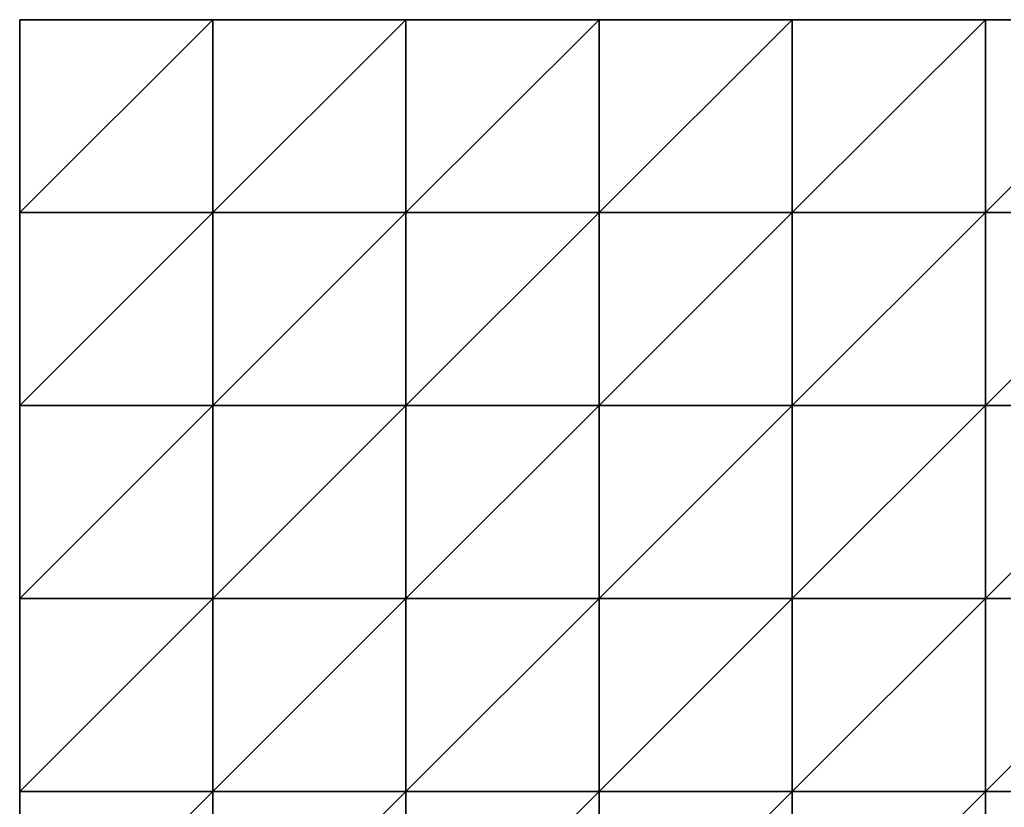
# Model space of a CAD drawing. Extents: x 330000 to 330200, y 6250000 to 6250150.
# Drawn here: x 330000 to 330051, y 6250109.2 to 6250150 of the extents above; entities that cross this region are included whole.
import ezdxf

# ---------------------------------------------------------------- set-up
doc = ezdxf.new("R2010")
doc.units = 0

msp = doc.modelspace()

# ---------------------------------------------------------------- linework, layer by layer
at = {"layer": 'Clay'}
for points in [[(330000, 6250140, 19.9), (330010, 6250140, 20.149), (330010, 6250150, 20.249)], [(330000, 6250140, 19.9), (330010, 6250150, 20.249), (330000, 6250150, 20)], [(330010, 6250150, 15.649), (330010, 6250140, 15.549), (330000, 6250140, 15.4)], [(330000, 6250150, 15.5), (330010, 6250150, 15.649), (330000, 6250140, 15.4)], [(330010, 6250150, 20.249), (330000, 6250150, 20), (330000, 6250150, 15.5)], [(330010, 6250150, 20.249), (330000, 6250150, 15.5), (330010, 6250150, 15.649)], [(330000, 6250150, 20), (330000, 6250140, 19.9), (330000, 6250140, 15.4)], [(330000, 6250150, 20), (330000, 6250140, 15.4), (330000, 6250150, 15.5)], [(330010, 6250140, 20.149), (330020, 6250140, 20.391), (330020, 6250150, 20.491)], [(330010, 6250140, 20.149), (330020, 6250150, 20.491), (330010, 6250150, 20.249)], [(330020, 6250150, 15.791), (330020, 6250140, 15.691), (330010, 6250140, 15.549)], [(330010, 6250150, 15.649), (330020, 6250150, 15.791), (330010, 6250140, 15.549)], [(330020, 6250150, 20.491), (330010, 6250150, 20.249), (330010, 6250150, 15.649)], [(330020, 6250150, 20.491), (330010, 6250150, 15.649), (330020, 6250150, 15.791)], [(330020, 6250140, 20.391), (330030, 6250140, 20.619), (330030, 6250150, 20.719)], [(330020, 6250140, 20.391), (330030, 6250150, 20.719), (330020, 6250150, 20.491)], [(330030, 6250150, 15.919), (330030, 6250140, 15.819), (330020, 6250140, 15.691)], [(330020, 6250150, 15.791), (330030, 6250150, 15.919), (330020, 6250140, 15.691)], [(330030, 6250150, 20.719), (330020, 6250150, 20.491), (330020, 6250150, 15.791)], [(330030, 6250150, 20.719), (330020, 6250150, 15.791), (330030, 6250150, 15.919)], [(330030, 6250140, 20.619), (330040, 6250140, 20.828), (330040, 6250150, 20.928)], [(330030, 6250140, 20.619), (330040, 6250150, 20.928), (330030, 6250150, 20.719)], [(330040, 6250150, 16.028), (330040, 6250140, 15.928), (330030, 6250140, 15.819)], [(330030, 6250150, 15.919), (330040, 6250150, 16.028), (330030, 6250140, 15.819)], [(330040, 6250150, 20.928), (330030, 6250150, 20.719), (330030, 6250150, 15.919)], [(330040, 6250150, 20.928), (330030, 6250150, 15.919), (330040, 6250150, 16.028)], [(330040, 6250140, 20.828), (330050, 6250140, 21.01), (330050, 6250150, 21.11)], [(330040, 6250140, 20.828), (330050, 6250150, 21.11), (330040, 6250150, 20.928)], [(330050, 6250150, 16.11), (330050, 6250140, 16.01), (330040, 6250140, 15.928)], [(330040, 6250150, 16.028), (330050, 6250150, 16.11), (330040, 6250140, 15.928)], [(330050, 6250150, 21.11), (330040, 6250150, 20.928), (330040, 6250150, 16.028)], [(330050, 6250150, 21.11), (330040, 6250150, 16.028), (330050, 6250150, 16.11)], [(330050, 6250140, 21.01), (330060, 6250140, 21.162), (330060, 6250150, 21.262)], [(330050, 6250140, 21.01), (330060, 6250150, 21.262), (330050, 6250150, 21.11)], [(330060, 6250150, 16.162), (330060, 6250140, 16.062), (330050, 6250140, 16.01)], [(330050, 6250150, 16.11), (330060, 6250150, 16.162), (330050, 6250140, 16.01)], [(330060, 6250150, 21.262), (330050, 6250150, 21.11), (330050, 6250150, 16.11)], [(330060, 6250150, 21.262), (330050, 6250150, 16.11), (330060, 6250150, 16.162)], [(330000, 6250130, 19.8), (330010, 6250130, 20.049), (330010, 6250140, 20.149)], [(330000, 6250130, 19.8), (330010, 6250140, 20.149), (330000, 6250140, 19.9)], [(330010, 6250140, 15.549), (330010, 6250130, 15.449), (330000, 6250130, 15.3)], [(330000, 6250140, 15.4), (330010, 6250140, 15.549), (330000, 6250130, 15.3)], [(330000, 6250140, 19.9), (330000, 6250130, 19.8), (330000, 6250130, 15.3)], [(330000, 6250140, 19.9), (330000, 6250130, 15.3), (330000, 6250140, 15.4)], [(330010, 6250130, 20.049), (330020, 6250130, 20.291), (330020, 6250140, 20.391)], [(330010, 6250130, 20.049), (330020, 6250140, 20.391), (330010, 6250140, 20.149)], [(330020, 6250140, 15.691), (330020, 6250130, 15.591), (330010, 6250130, 15.449)], [(330010, 6250140, 15.549), (330020, 6250140, 15.691), (330010, 6250130, 15.449)], [(330020, 6250130, 20.291), (330030, 6250130, 20.519), (330030, 6250140, 20.619)], [(330020, 6250130, 20.291), (330030, 6250140, 20.619), (330020, 6250140, 20.391)], [(330030, 6250140, 15.819), (330030, 6250130, 15.719), (330020, 6250130, 15.591)], [(330020, 6250140, 15.691), (330030, 6250140, 15.819), (330020, 6250130, 15.591)], [(330030, 6250130, 20.519), (330040, 6250130, 20.728), (330040, 6250140, 20.828)], [(330030, 6250130, 20.519), (330040, 6250140, 20.828), (330030, 6250140, 20.619)], [(330040, 6250140, 15.928), (330040, 6250130, 15.828), (330030, 6250130, 15.719)], [(330030, 6250140, 15.819), (330040, 6250140, 15.928), (330030, 6250130, 15.719)], [(330040, 6250130, 20.728), (330050, 6250130, 20.91), (330050, 6250140, 21.01)], [(330040, 6250130, 20.728), (330050, 6250140, 21.01), (330040, 6250140, 20.828)], [(330050, 6250140, 16.01), (330050, 6250130, 15.91), (330040, 6250130, 15.828)], [(330040, 6250140, 15.928), (330050, 6250140, 16.01), (330040, 6250130, 15.828)], [(330050, 6250130, 20.91), (330060, 6250130, 21.062), (330060, 6250140, 21.162)], [(330050, 6250130, 20.91), (330060, 6250140, 21.162), (330050, 6250140, 21.01)], [(330060, 6250140, 16.062), (330060, 6250130, 15.962), (330050, 6250130, 15.91)], [(330050, 6250140, 16.01), (330060, 6250140, 16.062), (330050, 6250130, 15.91)], [(330000, 6250120, 19.7), (330010, 6250120, 19.949), (330010, 6250130, 20.049)], [(330000, 6250120, 19.7), (330010, 6250130, 20.049), (330000, 6250130, 19.8)], [(330010, 6250130, 15.449), (330010, 6250120, 15.349), (330000, 6250120, 15.2)], [(330000, 6250130, 15.3), (330010, 6250130, 15.449), (330000, 6250120, 15.2)], [(330000, 6250130, 19.8), (330000, 6250120, 19.7), (330000, 6250120, 15.2)], [(330000, 6250130, 19.8), (330000, 6250120, 15.2), (330000, 6250130, 15.3)], [(330010, 6250120, 19.949), (330020, 6250120, 20.191), (330020, 6250130, 20.291)], [(330010, 6250120, 19.949), (330020, 6250130, 20.291), (330010, 6250130, 20.049)], [(330020, 6250130, 15.591), (330020, 6250120, 15.491), (330010, 6250120, 15.349)], [(330010, 6250130, 15.449), (330020, 6250130, 15.591), (330010, 6250120, 15.349)], [(330020, 6250120, 20.191), (330030, 6250120, 20.419), (330030, 6250130, 20.519)], [(330020, 6250120, 20.191), (330030, 6250130, 20.519), (330020, 6250130, 20.291)], [(330030, 6250130, 15.719), (330030, 6250120, 15.619), (330020, 6250120, 15.491)], [(330020, 6250130, 15.591), (330030, 6250130, 15.719), (330020, 6250120, 15.491)], [(330030, 6250120, 20.419), (330040, 6250120, 20.628), (330040, 6250130, 20.728)], [(330030, 6250120, 20.419), (330040, 6250130, 20.728), (330030, 6250130, 20.519)], [(330040, 6250130, 15.828), (330040, 6250120, 15.728), (330030, 6250120, 15.619)], [(330030, 6250130, 15.719), (330040, 6250130, 15.828), (330030, 6250120, 15.619)], [(330040, 6250120, 20.628), (330050, 6250120, 20.81), (330050, 6250130, 20.91)], [(330040, 6250120, 20.628), (330050, 6250130, 20.91), (330040, 6250130, 20.728)], [(330050, 6250130, 15.91), (330050, 6250120, 15.81), (330040, 6250120, 15.728)], [(330040, 6250130, 15.828), (330050, 6250130, 15.91), (330040, 6250120, 15.728)], [(330050, 6250120, 20.81), (330060, 6250120, 20.962), (330060, 6250130, 21.062)], [(330050, 6250120, 20.81), (330060, 6250130, 21.062), (330050, 6250130, 20.91)], [(330060, 6250130, 15.962), (330060, 6250120, 15.862), (330050, 6250120, 15.81)], [(330050, 6250130, 15.91), (330060, 6250130, 15.962), (330050, 6250120, 15.81)], [(330000, 6250110, 19.6), (330010, 6250110, 19.849), (330010, 6250120, 19.949)], [(330000, 6250110, 19.6), (330010, 6250120, 19.949), (330000, 6250120, 19.7)], [(330010, 6250120, 15.349), (330010, 6250110, 15.249), (330000, 6250110, 15.1)], [(330000, 6250120, 15.2), (330010, 6250120, 15.349), (330000, 6250110, 15.1)], [(330000, 6250120, 19.7), (330000, 6250110, 19.6), (330000, 6250110, 15.1)], [(330000, 6250120, 19.7), (330000, 6250110, 15.1), (330000, 6250120, 15.2)], [(330010, 6250110, 19.849), (330020, 6250110, 20.091), (330020, 6250120, 20.191)], [(330010, 6250110, 19.849), (330020, 6250120, 20.191), (330010, 6250120, 19.949)], [(330020, 6250120, 15.491), (330020, 6250110, 15.391), (330010, 6250110, 15.249)], [(330010, 6250120, 15.349), (330020, 6250120, 15.491), (330010, 6250110, 15.249)], [(330020, 6250110, 20.091), (330030, 6250110, 20.319), (330030, 6250120, 20.419)], [(330020, 6250110, 20.091), (330030, 6250120, 20.419), (330020, 6250120, 20.191)], [(330030, 6250120, 15.619), (330030, 6250110, 15.519), (330020, 6250110, 15.391)], [(330020, 6250120, 15.491), (330030, 6250120, 15.619), (330020, 6250110, 15.391)], [(330030, 6250110, 20.319), (330040, 6250110, 20.528), (330040, 6250120, 20.628)], [(330030, 6250110, 20.319), (330040, 6250120, 20.628), (330030, 6250120, 20.419)], [(330040, 6250120, 15.728), (330040, 6250110, 15.628), (330030, 6250110, 15.519)], [(330030, 6250120, 15.619), (330040, 6250120, 15.728), (330030, 6250110, 15.519)], [(330040, 6250110, 20.528), (330050, 6250110, 20.71), (330050, 6250120, 20.81)], [(330040, 6250110, 20.528), (330050, 6250120, 20.81), (330040, 6250120, 20.628)], [(330050, 6250120, 15.81), (330050, 6250110, 15.71), (330040, 6250110, 15.628)], [(330040, 6250120, 15.728), (330050, 6250120, 15.81), (330040, 6250110, 15.628)], [(330050, 6250110, 20.71), (330060, 6250110, 20.862), (330060, 6250120, 20.962)], [(330050, 6250110, 20.71), (330060, 6250120, 20.962), (330050, 6250120, 20.81)], [(330060, 6250120, 15.862), (330060, 6250110, 15.762), (330050, 6250110, 15.71)], [(330050, 6250120, 15.81), (330060, 6250120, 15.862), (330050, 6250110, 15.71)], [(330000, 6250100, 19.5), (330010, 6250100, 19.749), (330010, 6250110, 19.849)], [(330000, 6250100, 19.5), (330010, 6250110, 19.849), (330000, 6250110, 19.6)], [(330010, 6250110, 15.249), (330010, 6250100, 15.149), (330000, 6250100, 15)], [(330000, 6250110, 15.1), (330010, 6250110, 15.249), (330000, 6250100, 15)], [(330000, 6250110, 19.6), (330000, 6250100, 19.5), (330000, 6250100, 15)], [(330000, 6250110, 19.6), (330000, 6250100, 15), (330000, 6250110, 15.1)], [(330010, 6250100, 19.749), (330020, 6250100, 19.991), (330020, 6250110, 20.091)], [(330010, 6250100, 19.749), (330020, 6250110, 20.091), (330010, 6250110, 19.849)], [(330020, 6250110, 15.391), (330020, 6250100, 15.291), (330010, 6250100, 15.149)], [(330010, 6250110, 15.249), (330020, 6250110, 15.391), (330010, 6250100, 15.149)], [(330020, 6250100, 19.991), (330030, 6250100, 20.219), (330030, 6250110, 20.319)], [(330020, 6250100, 19.991), (330030, 6250110, 20.319), (330020, 6250110, 20.091)], [(330030, 6250110, 15.519), (330030, 6250100, 15.419), (330020, 6250100, 15.291)], [(330020, 6250110, 15.391), (330030, 6250110, 15.519), (330020, 6250100, 15.291)], [(330030, 6250100, 20.219), (330040, 6250100, 20.428), (330040, 6250110, 20.528)], [(330030, 6250100, 20.219), (330040, 6250110, 20.528), (330030, 6250110, 20.319)], [(330040, 6250110, 15.628), (330040, 6250100, 15.528), (330030, 6250100, 15.419)], [(330030, 6250110, 15.519), (330040, 6250110, 15.628), (330030, 6250100, 15.419)], [(330040, 6250100, 20.428), (330050, 6250100, 20.61), (330050, 6250110, 20.71)], [(330040, 6250100, 20.428), (330050, 6250110, 20.71), (330040, 6250110, 20.528)], [(330050, 6250110, 15.71), (330050, 6250100, 15.61), (330040, 6250100, 15.528)], [(330040, 6250110, 15.628), (330050, 6250110, 15.71), (330040, 6250100, 15.528)], [(330050, 6250100, 20.61), (330060, 6250100, 20.762), (330060, 6250110, 20.862)], [(330050, 6250100, 20.61), (330060, 6250110, 20.862), (330050, 6250110, 20.71)], [(330060, 6250110, 15.762), (330060, 6250100, 15.662), (330050, 6250100, 15.61)], [(330050, 6250110, 15.71), (330060, 6250110, 15.762), (330050, 6250100, 15.61)]]:
    msp.add_3dface(points, dxfattribs=at)
at = {"layer": 'Fill'}
for points in [[(330000, 6250140, 21.4), (330010, 6250140, 21.649), (330010, 6250150, 21.749)], [(330000, 6250140, 21.4), (330010, 6250150, 21.749), (330000, 6250150, 21.5)], [(330010, 6250150, 20.249), (330010, 6250140, 20.149), (330000, 6250140, 19.9)], [(330000, 6250150, 20), (330010, 6250150, 20.249), (330000, 6250140, 19.9)], [(330010, 6250150, 21.749), (330000, 6250150, 21.5), (330000, 6250150, 20)], [(330010, 6250150, 21.749), (330000, 6250150, 20), (330010, 6250150, 20.249)], [(330000, 6250150, 21.5), (330000, 6250140, 21.4), (330000, 6250140, 19.9)], [(330000, 6250150, 21.5), (330000, 6250140, 19.9), (330000, 6250150, 20)], [(330010, 6250140, 21.649), (330020, 6250140, 21.891), (330020, 6250150, 21.991)], [(330010, 6250140, 21.649), (330020, 6250150, 21.991), (330010, 6250150, 21.749)], [(330020, 6250150, 20.491), (330020, 6250140, 20.391), (330010, 6250140, 20.149)], [(330010, 6250150, 20.249), (330020, 6250150, 20.491), (330010, 6250140, 20.149)], [(330020, 6250150, 21.991), (330010, 6250150, 21.749), (330010, 6250150, 20.249)], [(330020, 6250150, 21.991), (330010, 6250150, 20.249), (330020, 6250150, 20.491)], [(330020, 6250140, 21.891), (330030, 6250140, 22.119), (330030, 6250150, 22.219)], [(330020, 6250140, 21.891), (330030, 6250150, 22.219), (330020, 6250150, 21.991)], [(330030, 6250150, 20.719), (330030, 6250140, 20.619), (330020, 6250140, 20.391)], [(330020, 6250150, 20.491), (330030, 6250150, 20.719), (330020, 6250140, 20.391)], [(330030, 6250150, 22.219), (330020, 6250150, 21.991), (330020, 6250150, 20.491)], [(330030, 6250150, 22.219), (330020, 6250150, 20.491), (330030, 6250150, 20.719)], [(330030, 6250140, 22.119), (330040, 6250140, 22.328), (330040, 6250150, 22.428)], [(330030, 6250140, 22.119), (330040, 6250150, 22.428), (330030, 6250150, 22.219)], [(330040, 6250150, 20.928), (330040, 6250140, 20.828), (330030, 6250140, 20.619)], [(330030, 6250150, 20.719), (330040, 6250150, 20.928), (330030, 6250140, 20.619)], [(330040, 6250150, 22.428), (330030, 6250150, 22.219), (330030, 6250150, 20.719)], [(330040, 6250150, 22.428), (330030, 6250150, 20.719), (330040, 6250150, 20.928)], [(330040, 6250140, 22.328), (330050, 6250140, 22.51), (330050, 6250150, 22.61)], [(330040, 6250140, 22.328), (330050, 6250150, 22.61), (330040, 6250150, 22.428)], [(330050, 6250150, 21.11), (330050, 6250140, 21.01), (330040, 6250140, 20.828)], [(330040, 6250150, 20.928), (330050, 6250150, 21.11), (330040, 6250140, 20.828)], [(330050, 6250150, 22.61), (330040, 6250150, 22.428), (330040, 6250150, 20.928)], [(330050, 6250150, 22.61), (330040, 6250150, 20.928), (330050, 6250150, 21.11)], [(330050, 6250140, 22.51), (330060, 6250140, 22.662), (330060, 6250150, 22.762)], [(330050, 6250140, 22.51), (330060, 6250150, 22.762), (330050, 6250150, 22.61)], [(330060, 6250150, 21.262), (330060, 6250140, 21.162), (330050, 6250140, 21.01)], [(330050, 6250150, 21.11), (330060, 6250150, 21.262), (330050, 6250140, 21.01)], [(330060, 6250150, 22.762), (330050, 6250150, 22.61), (330050, 6250150, 21.11)], [(330060, 6250150, 22.762), (330050, 6250150, 21.11), (330060, 6250150, 21.262)], [(330000, 6250130, 21.3), (330010, 6250130, 21.549), (330010, 6250140, 21.649)], [(330000, 6250130, 21.3), (330010, 6250140, 21.649), (330000, 6250140, 21.4)], [(330010, 6250140, 20.149), (330010, 6250130, 20.049), (330000, 6250130, 19.8)], [(330000, 6250140, 19.9), (330010, 6250140, 20.149), (330000, 6250130, 19.8)], [(330000, 6250140, 21.4), (330000, 6250130, 21.3), (330000, 6250130, 19.8)], [(330000, 6250140, 21.4), (330000, 6250130, 19.8), (330000, 6250140, 19.9)], [(330010, 6250130, 21.549), (330020, 6250130, 21.791), (330020, 6250140, 21.891)], [(330010, 6250130, 21.549), (330020, 6250140, 21.891), (330010, 6250140, 21.649)], [(330020, 6250140, 20.391), (330020, 6250130, 20.291), (330010, 6250130, 20.049)], [(330010, 6250140, 20.149), (330020, 6250140, 20.391), (330010, 6250130, 20.049)], [(330020, 6250130, 21.791), (330030, 6250130, 22.019), (330030, 6250140, 22.119)], [(330020, 6250130, 21.791), (330030, 6250140, 22.119), (330020, 6250140, 21.891)], [(330030, 6250140, 20.619), (330030, 6250130, 20.519), (330020, 6250130, 20.291)], [(330020, 6250140, 20.391), (330030, 6250140, 20.619), (330020, 6250130, 20.291)], [(330030, 6250130, 22.019), (330040, 6250130, 22.228), (330040, 6250140, 22.328)], [(330030, 6250130, 22.019), (330040, 6250140, 22.328), (330030, 6250140, 22.119)], [(330040, 6250140, 20.828), (330040, 6250130, 20.728), (330030, 6250130, 20.519)], [(330030, 6250140, 20.619), (330040, 6250140, 20.828), (330030, 6250130, 20.519)], [(330040, 6250130, 22.228), (330050, 6250130, 22.41), (330050, 6250140, 22.51)], [(330040, 6250130, 22.228), (330050, 6250140, 22.51), (330040, 6250140, 22.328)], [(330050, 6250140, 21.01), (330050, 6250130, 20.91), (330040, 6250130, 20.728)], [(330040, 6250140, 20.828), (330050, 6250140, 21.01), (330040, 6250130, 20.728)], [(330050, 6250130, 22.41), (330060, 6250130, 22.562), (330060, 6250140, 22.662)], [(330050, 6250130, 22.41), (330060, 6250140, 22.662), (330050, 6250140, 22.51)], [(330060, 6250140, 21.162), (330060, 6250130, 21.062), (330050, 6250130, 20.91)], [(330050, 6250140, 21.01), (330060, 6250140, 21.162), (330050, 6250130, 20.91)], [(330000, 6250120, 21.2), (330010, 6250120, 21.449), (330010, 6250130, 21.549)], [(330000, 6250120, 21.2), (330010, 6250130, 21.549), (330000, 6250130, 21.3)], [(330010, 6250130, 20.049), (330010, 6250120, 19.949), (330000, 6250120, 19.7)], [(330000, 6250130, 19.8), (330010, 6250130, 20.049), (330000, 6250120, 19.7)], [(330000, 6250130, 21.3), (330000, 6250120, 21.2), (330000, 6250120, 19.7)], [(330000, 6250130, 21.3), (330000, 6250120, 19.7), (330000, 6250130, 19.8)], [(330010, 6250120, 21.449), (330020, 6250120, 21.691), (330020, 6250130, 21.791)], [(330010, 6250120, 21.449), (330020, 6250130, 21.791), (330010, 6250130, 21.549)], [(330020, 6250130, 20.291), (330020, 6250120, 20.191), (330010, 6250120, 19.949)], [(330010, 6250130, 20.049), (330020, 6250130, 20.291), (330010, 6250120, 19.949)], [(330020, 6250120, 21.691), (330030, 6250120, 21.919), (330030, 6250130, 22.019)], [(330020, 6250120, 21.691), (330030, 6250130, 22.019), (330020, 6250130, 21.791)], [(330030, 6250130, 20.519), (330030, 6250120, 20.419), (330020, 6250120, 20.191)], [(330020, 6250130, 20.291), (330030, 6250130, 20.519), (330020, 6250120, 20.191)], [(330030, 6250120, 21.919), (330040, 6250120, 22.128), (330040, 6250130, 22.228)], [(330030, 6250120, 21.919), (330040, 6250130, 22.228), (330030, 6250130, 22.019)], [(330040, 6250130, 20.728), (330040, 6250120, 20.628), (330030, 6250120, 20.419)], [(330030, 6250130, 20.519), (330040, 6250130, 20.728), (330030, 6250120, 20.419)], [(330040, 6250120, 22.128), (330050, 6250120, 22.31), (330050, 6250130, 22.41)], [(330040, 6250120, 22.128), (330050, 6250130, 22.41), (330040, 6250130, 22.228)], [(330050, 6250130, 20.91), (330050, 6250120, 20.81), (330040, 6250120, 20.628)], [(330040, 6250130, 20.728), (330050, 6250130, 20.91), (330040, 6250120, 20.628)], [(330050, 6250120, 22.31), (330060, 6250120, 22.462), (330060, 6250130, 22.562)], [(330050, 6250120, 22.31), (330060, 6250130, 22.562), (330050, 6250130, 22.41)], [(330060, 6250130, 21.062), (330060, 6250120, 20.962), (330050, 6250120, 20.81)], [(330050, 6250130, 20.91), (330060, 6250130, 21.062), (330050, 6250120, 20.81)], [(330000, 6250110, 21.1), (330010, 6250110, 21.349), (330010, 6250120, 21.449)], [(330000, 6250110, 21.1), (330010, 6250120, 21.449), (330000, 6250120, 21.2)], [(330010, 6250120, 19.949), (330010, 6250110, 19.849), (330000, 6250110, 19.6)], [(330000, 6250120, 19.7), (330010, 6250120, 19.949), (330000, 6250110, 19.6)], [(330000, 6250120, 21.2), (330000, 6250110, 21.1), (330000, 6250110, 19.6)], [(330000, 6250120, 21.2), (330000, 6250110, 19.6), (330000, 6250120, 19.7)], [(330010, 6250110, 21.349), (330020, 6250110, 21.591), (330020, 6250120, 21.691)], [(330010, 6250110, 21.349), (330020, 6250120, 21.691), (330010, 6250120, 21.449)], [(330020, 6250120, 20.191), (330020, 6250110, 20.091), (330010, 6250110, 19.849)], [(330010, 6250120, 19.949), (330020, 6250120, 20.191), (330010, 6250110, 19.849)], [(330020, 6250110, 21.591), (330030, 6250110, 21.819), (330030, 6250120, 21.919)], [(330020, 6250110, 21.591), (330030, 6250120, 21.919), (330020, 6250120, 21.691)], [(330030, 6250120, 20.419), (330030, 6250110, 20.319), (330020, 6250110, 20.091)], [(330020, 6250120, 20.191), (330030, 6250120, 20.419), (330020, 6250110, 20.091)], [(330030, 6250110, 21.819), (330040, 6250110, 22.028), (330040, 6250120, 22.128)], [(330030, 6250110, 21.819), (330040, 6250120, 22.128), (330030, 6250120, 21.919)], [(330040, 6250120, 20.628), (330040, 6250110, 20.528), (330030, 6250110, 20.319)], [(330030, 6250120, 20.419), (330040, 6250120, 20.628), (330030, 6250110, 20.319)], [(330040, 6250110, 22.028), (330050, 6250110, 22.21), (330050, 6250120, 22.31)], [(330040, 6250110, 22.028), (330050, 6250120, 22.31), (330040, 6250120, 22.128)], [(330050, 6250120, 20.81), (330050, 6250110, 20.71), (330040, 6250110, 20.528)], [(330040, 6250120, 20.628), (330050, 6250120, 20.81), (330040, 6250110, 20.528)], [(330050, 6250110, 22.21), (330060, 6250110, 22.362), (330060, 6250120, 22.462)], [(330050, 6250110, 22.21), (330060, 6250120, 22.462), (330050, 6250120, 22.31)], [(330060, 6250120, 20.962), (330060, 6250110, 20.862), (330050, 6250110, 20.71)], [(330050, 6250120, 20.81), (330060, 6250120, 20.962), (330050, 6250110, 20.71)], [(330000, 6250100, 21), (330010, 6250100, 21.249), (330010, 6250110, 21.349)], [(330000, 6250100, 21), (330010, 6250110, 21.349), (330000, 6250110, 21.1)], [(330010, 6250110, 19.849), (330010, 6250100, 19.749), (330000, 6250100, 19.5)], [(330000, 6250110, 19.6), (330010, 6250110, 19.849), (330000, 6250100, 19.5)], [(330000, 6250110, 21.1), (330000, 6250100, 21), (330000, 6250100, 19.5)], [(330000, 6250110, 21.1), (330000, 6250100, 19.5), (330000, 6250110, 19.6)], [(330010, 6250100, 21.249), (330020, 6250100, 21.491), (330020, 6250110, 21.591)], [(330010, 6250100, 21.249), (330020, 6250110, 21.591), (330010, 6250110, 21.349)], [(330020, 6250110, 20.091), (330020, 6250100, 19.991), (330010, 6250100, 19.749)], [(330010, 6250110, 19.849), (330020, 6250110, 20.091), (330010, 6250100, 19.749)], [(330020, 6250100, 21.491), (330030, 6250100, 21.719), (330030, 6250110, 21.819)], [(330020, 6250100, 21.491), (330030, 6250110, 21.819), (330020, 6250110, 21.591)], [(330030, 6250110, 20.319), (330030, 6250100, 20.219), (330020, 6250100, 19.991)], [(330020, 6250110, 20.091), (330030, 6250110, 20.319), (330020, 6250100, 19.991)], [(330030, 6250100, 21.719), (330040, 6250100, 21.928), (330040, 6250110, 22.028)], [(330030, 6250100, 21.719), (330040, 6250110, 22.028), (330030, 6250110, 21.819)], [(330040, 6250110, 20.528), (330040, 6250100, 20.428), (330030, 6250100, 20.219)], [(330030, 6250110, 20.319), (330040, 6250110, 20.528), (330030, 6250100, 20.219)], [(330040, 6250100, 21.928), (330050, 6250100, 22.11), (330050, 6250110, 22.21)], [(330040, 6250100, 21.928), (330050, 6250110, 22.21), (330040, 6250110, 22.028)], [(330050, 6250110, 20.71), (330050, 6250100, 20.61), (330040, 6250100, 20.428)], [(330040, 6250110, 20.528), (330050, 6250110, 20.71), (330040, 6250100, 20.428)], [(330050, 6250100, 22.11), (330060, 6250100, 22.262), (330060, 6250110, 22.362)], [(330050, 6250100, 22.11), (330060, 6250110, 22.362), (330050, 6250110, 22.21)], [(330060, 6250110, 20.862), (330060, 6250100, 20.762), (330050, 6250100, 20.61)], [(330050, 6250110, 20.71), (330060, 6250110, 20.862), (330050, 6250100, 20.61)]]:
    msp.add_3dface(points, dxfattribs=at)
at = {"layer": 'Sand'}
for points in [[(330000, 6250140, 15.4), (330010, 6250140, 15.549), (330010, 6250150, 15.649)], [(330000, 6250140, 15.4), (330010, 6250150, 15.649), (330000, 6250150, 15.5)], [(330010, 6250150, 9.418), (330010, 6250140, 9.144), (330000, 6250140, 8.995)], [(330000, 6250150, 9.269), (330010, 6250150, 9.418), (330000, 6250140, 8.995)], [(330010, 6250150, 15.649), (330000, 6250150, 15.5), (330000, 6250150, 9.269)], [(330010, 6250150, 15.649), (330000, 6250150, 9.269), (330010, 6250150, 9.418)], [(330000, 6250150, 15.5), (330000, 6250140, 15.4), (330000, 6250140, 8.995)], [(330000, 6250150, 15.5), (330000, 6250140, 8.995), (330000, 6250150, 9.269)], [(330010, 6250140, 15.549), (330020, 6250140, 15.691), (330020, 6250150, 15.791)], [(330010, 6250140, 15.549), (330020, 6250150, 15.791), (330010, 6250150, 15.649)], [(330020, 6250150, 9.56), (330020, 6250140, 9.286), (330010, 6250140, 9.144)], [(330010, 6250150, 9.418), (330020, 6250150, 9.56), (330010, 6250140, 9.144)], [(330020, 6250150, 15.791), (330010, 6250150, 15.649), (330010, 6250150, 9.418)], [(330020, 6250150, 15.791), (330010, 6250150, 9.418), (330020, 6250150, 9.56)], [(330020, 6250140, 15.691), (330030, 6250140, 15.819), (330030, 6250150, 15.919)], [(330020, 6250140, 15.691), (330030, 6250150, 15.919), (330020, 6250150, 15.791)], [(330030, 6250150, 9.688), (330030, 6250140, 9.414), (330020, 6250140, 9.286)], [(330020, 6250150, 9.56), (330030, 6250150, 9.688), (330020, 6250140, 9.286)], [(330030, 6250150, 15.919), (330020, 6250150, 15.791), (330020, 6250150, 9.56)], [(330030, 6250150, 15.919), (330020, 6250150, 9.56), (330030, 6250150, 9.688)], [(330030, 6250140, 15.819), (330040, 6250140, 15.928), (330040, 6250150, 16.028)], [(330030, 6250140, 15.819), (330040, 6250150, 16.028), (330030, 6250150, 15.919)], [(330040, 6250150, 9.797), (330040, 6250140, 9.523), (330030, 6250140, 9.414)], [(330030, 6250150, 9.688), (330040, 6250150, 9.797), (330030, 6250140, 9.414)], [(330040, 6250150, 16.028), (330030, 6250150, 15.919), (330030, 6250150, 9.688)], [(330040, 6250150, 16.028), (330030, 6250150, 9.688), (330040, 6250150, 9.797)], [(330040, 6250140, 15.928), (330050, 6250140, 16.01), (330050, 6250150, 16.11)], [(330040, 6250140, 15.928), (330050, 6250150, 16.11), (330040, 6250150, 16.028)], [(330050, 6250150, 9.879), (330050, 6250140, 9.606), (330040, 6250140, 9.523)], [(330040, 6250150, 9.797), (330050, 6250150, 9.879), (330040, 6250140, 9.523)], [(330050, 6250150, 16.11), (330040, 6250150, 16.028), (330040, 6250150, 9.797)], [(330050, 6250150, 16.11), (330040, 6250150, 9.797), (330050, 6250150, 9.879)], [(330050, 6250140, 16.01), (330060, 6250140, 16.062), (330060, 6250150, 16.162)], [(330050, 6250140, 16.01), (330060, 6250150, 16.162), (330050, 6250150, 16.11)], [(330060, 6250150, 9.931), (330060, 6250140, 9.658), (330050, 6250140, 9.606)], [(330050, 6250150, 9.879), (330060, 6250150, 9.931), (330050, 6250140, 9.606)], [(330060, 6250150, 16.162), (330050, 6250150, 16.11), (330050, 6250150, 9.879)], [(330060, 6250150, 16.162), (330050, 6250150, 9.879), (330060, 6250150, 9.931)], [(330000, 6250130, 15.3), (330010, 6250130, 15.449), (330010, 6250140, 15.549)], [(330000, 6250130, 15.3), (330010, 6250140, 15.549), (330000, 6250140, 15.4)], [(330010, 6250140, 9.144), (330010, 6250130, 8.958), (330000, 6250130, 8.809)], [(330000, 6250140, 8.995), (330010, 6250140, 9.144), (330000, 6250130, 8.809)], [(330000, 6250140, 15.4), (330000, 6250130, 15.3), (330000, 6250130, 8.809)], [(330000, 6250140, 15.4), (330000, 6250130, 8.809), (330000, 6250140, 8.995)], [(330010, 6250130, 15.449), (330020, 6250130, 15.591), (330020, 6250140, 15.691)], [(330010, 6250130, 15.449), (330020, 6250140, 15.691), (330010, 6250140, 15.549)], [(330020, 6250140, 9.286), (330020, 6250130, 9.1), (330010, 6250130, 8.958)], [(330010, 6250140, 9.144), (330020, 6250140, 9.286), (330010, 6250130, 8.958)], [(330020, 6250130, 15.591), (330030, 6250130, 15.719), (330030, 6250140, 15.819)], [(330020, 6250130, 15.591), (330030, 6250140, 15.819), (330020, 6250140, 15.691)], [(330030, 6250140, 9.414), (330030, 6250130, 9.228), (330020, 6250130, 9.1)], [(330020, 6250140, 9.286), (330030, 6250140, 9.414), (330020, 6250130, 9.1)], [(330030, 6250130, 15.719), (330040, 6250130, 15.828), (330040, 6250140, 15.928)], [(330030, 6250130, 15.719), (330040, 6250140, 15.928), (330030, 6250140, 15.819)], [(330040, 6250140, 9.523), (330040, 6250130, 9.336), (330030, 6250130, 9.228)], [(330030, 6250140, 9.414), (330040, 6250140, 9.523), (330030, 6250130, 9.228)], [(330040, 6250130, 15.828), (330050, 6250130, 15.91), (330050, 6250140, 16.01)], [(330040, 6250130, 15.828), (330050, 6250140, 16.01), (330040, 6250140, 15.928)], [(330050, 6250140, 9.606), (330050, 6250130, 9.419), (330040, 6250130, 9.336)], [(330040, 6250140, 9.523), (330050, 6250140, 9.606), (330040, 6250130, 9.336)], [(330050, 6250130, 15.91), (330060, 6250130, 15.962), (330060, 6250140, 16.062)], [(330050, 6250130, 15.91), (330060, 6250140, 16.062), (330050, 6250140, 16.01)], [(330060, 6250140, 9.658), (330060, 6250130, 9.471), (330050, 6250130, 9.419)], [(330050, 6250140, 9.606), (330060, 6250140, 9.658), (330050, 6250130, 9.419)], [(330000, 6250120, 15.2), (330010, 6250120, 15.349), (330010, 6250130, 15.449)], [(330000, 6250120, 15.2), (330010, 6250130, 15.449), (330000, 6250130, 15.3)], [(330010, 6250130, 8.958), (330010, 6250120, 8.864), (330000, 6250120, 8.715)], [(330000, 6250130, 8.809), (330010, 6250130, 8.958), (330000, 6250120, 8.715)], [(330000, 6250130, 15.3), (330000, 6250120, 15.2), (330000, 6250120, 8.715)], [(330000, 6250130, 15.3), (330000, 6250120, 8.715), (330000, 6250130, 8.809)], [(330010, 6250120, 15.349), (330020, 6250120, 15.491), (330020, 6250130, 15.591)], [(330010, 6250120, 15.349), (330020, 6250130, 15.591), (330010, 6250130, 15.449)], [(330020, 6250130, 9.1), (330020, 6250120, 9.006), (330010, 6250120, 8.864)], [(330010, 6250130, 8.958), (330020, 6250130, 9.1), (330010, 6250120, 8.864)], [(330020, 6250120, 15.491), (330030, 6250120, 15.619), (330030, 6250130, 15.719)], [(330020, 6250120, 15.491), (330030, 6250130, 15.719), (330020, 6250130, 15.591)], [(330030, 6250130, 9.228), (330030, 6250120, 9.134), (330020, 6250120, 9.006)], [(330020, 6250130, 9.1), (330030, 6250130, 9.228), (330020, 6250120, 9.006)], [(330030, 6250120, 15.619), (330040, 6250120, 15.728), (330040, 6250130, 15.828)], [(330030, 6250120, 15.619), (330040, 6250130, 15.828), (330030, 6250130, 15.719)], [(330040, 6250130, 9.336), (330040, 6250120, 9.243), (330030, 6250120, 9.134)], [(330030, 6250130, 9.228), (330040, 6250130, 9.336), (330030, 6250120, 9.134)], [(330040, 6250120, 15.728), (330050, 6250120, 15.81), (330050, 6250130, 15.91)], [(330040, 6250120, 15.728), (330050, 6250130, 15.91), (330040, 6250130, 15.828)], [(330050, 6250130, 9.419), (330050, 6250120, 9.325), (330040, 6250120, 9.243)], [(330040, 6250130, 9.336), (330050, 6250130, 9.419), (330040, 6250120, 9.243)], [(330050, 6250120, 15.81), (330060, 6250120, 15.862), (330060, 6250130, 15.962)], [(330050, 6250120, 15.81), (330060, 6250130, 15.962), (330050, 6250130, 15.91)], [(330060, 6250130, 9.471), (330060, 6250120, 9.377), (330050, 6250120, 9.325)], [(330050, 6250130, 9.419), (330060, 6250130, 9.471), (330050, 6250120, 9.325)], [(330000, 6250110, 15.1), (330010, 6250110, 15.249), (330010, 6250120, 15.349)], [(330000, 6250110, 15.1), (330010, 6250120, 15.349), (330000, 6250120, 15.2)], [(330010, 6250120, 8.864), (330010, 6250110, 8.862), (330000, 6250110, 8.714)], [(330000, 6250120, 8.715), (330010, 6250120, 8.864), (330000, 6250110, 8.714)], [(330000, 6250120, 15.2), (330000, 6250110, 15.1), (330000, 6250110, 8.714)], [(330000, 6250120, 15.2), (330000, 6250110, 8.714), (330000, 6250120, 8.715)], [(330010, 6250110, 15.249), (330020, 6250110, 15.391), (330020, 6250120, 15.491)], [(330010, 6250110, 15.249), (330020, 6250120, 15.491), (330010, 6250120, 15.349)], [(330020, 6250120, 9.006), (330020, 6250110, 9.004), (330010, 6250110, 8.862)], [(330010, 6250120, 8.864), (330020, 6250120, 9.006), (330010, 6250110, 8.862)], [(330020, 6250110, 15.391), (330030, 6250110, 15.519), (330030, 6250120, 15.619)], [(330020, 6250110, 15.391), (330030, 6250120, 15.619), (330020, 6250120, 15.491)], [(330030, 6250120, 9.134), (330030, 6250110, 9.133), (330020, 6250110, 9.004)], [(330020, 6250120, 9.006), (330030, 6250120, 9.134), (330020, 6250110, 9.004)], [(330030, 6250110, 15.519), (330040, 6250110, 15.628), (330040, 6250120, 15.728)], [(330030, 6250110, 15.519), (330040, 6250120, 15.728), (330030, 6250120, 15.619)], [(330040, 6250120, 9.243), (330040, 6250110, 9.241), (330030, 6250110, 9.133)], [(330030, 6250120, 9.134), (330040, 6250120, 9.243), (330030, 6250110, 9.133)], [(330040, 6250110, 15.628), (330050, 6250110, 15.71), (330050, 6250120, 15.81)], [(330040, 6250110, 15.628), (330050, 6250120, 15.81), (330040, 6250120, 15.728)], [(330050, 6250120, 9.325), (330050, 6250110, 9.324), (330040, 6250110, 9.241)], [(330040, 6250120, 9.243), (330050, 6250120, 9.325), (330040, 6250110, 9.241)], [(330050, 6250110, 15.71), (330060, 6250110, 15.762), (330060, 6250120, 15.862)], [(330050, 6250110, 15.71), (330060, 6250120, 15.862), (330050, 6250120, 15.81)], [(330060, 6250120, 9.377), (330060, 6250110, 9.376), (330050, 6250110, 9.324)], [(330050, 6250120, 9.325), (330060, 6250120, 9.377), (330050, 6250110, 9.324)], [(330000, 6250100, 15), (330010, 6250100, 15.149), (330010, 6250110, 15.249)], [(330000, 6250100, 15), (330010, 6250110, 15.249), (330000, 6250110, 15.1)], [(330010, 6250110, 8.862), (330010, 6250100, 8.947), (330000, 6250100, 8.798)], [(330000, 6250110, 8.714), (330010, 6250110, 8.862), (330000, 6250100, 8.798)], [(330000, 6250110, 15.1), (330000, 6250100, 15), (330000, 6250100, 8.798)], [(330000, 6250110, 15.1), (330000, 6250100, 8.798), (330000, 6250110, 8.714)], [(330010, 6250100, 15.149), (330020, 6250100, 15.291), (330020, 6250110, 15.391)], [(330010, 6250100, 15.149), (330020, 6250110, 15.391), (330010, 6250110, 15.249)], [(330020, 6250110, 9.004), (330020, 6250100, 9.089), (330010, 6250100, 8.947)], [(330010, 6250110, 8.862), (330020, 6250110, 9.004), (330010, 6250100, 8.947)], [(330020, 6250100, 15.291), (330030, 6250100, 15.419), (330030, 6250110, 15.519)], [(330020, 6250100, 15.291), (330030, 6250110, 15.519), (330020, 6250110, 15.391)], [(330030, 6250110, 9.133), (330030, 6250100, 9.217), (330020, 6250100, 9.089)], [(330020, 6250110, 9.004), (330030, 6250110, 9.133), (330020, 6250100, 9.089)], [(330030, 6250100, 15.419), (330040, 6250100, 15.528), (330040, 6250110, 15.628)], [(330030, 6250100, 15.419), (330040, 6250110, 15.628), (330030, 6250110, 15.519)], [(330040, 6250110, 9.241), (330040, 6250100, 9.326), (330030, 6250100, 9.217)], [(330030, 6250110, 9.133), (330040, 6250110, 9.241), (330030, 6250100, 9.217)], [(330040, 6250100, 15.528), (330050, 6250100, 15.61), (330050, 6250110, 15.71)], [(330040, 6250100, 15.528), (330050, 6250110, 15.71), (330040, 6250110, 15.628)], [(330050, 6250110, 9.324), (330050, 6250100, 9.409), (330040, 6250100, 9.326)], [(330040, 6250110, 9.241), (330050, 6250110, 9.324), (330040, 6250100, 9.326)], [(330050, 6250100, 15.61), (330060, 6250100, 15.662), (330060, 6250110, 15.762)], [(330050, 6250100, 15.61), (330060, 6250110, 15.762), (330050, 6250110, 15.71)], [(330060, 6250110, 9.376), (330060, 6250100, 9.46), (330050, 6250100, 9.409)], [(330050, 6250110, 9.324), (330060, 6250110, 9.376), (330050, 6250100, 9.409)]]:
    msp.add_3dface(points, dxfattribs=at)

# ---------------------------------------------------------------- meshes
at = {"layer": 'Rock'}
mesh = msp.add_polyface(dxfattribs=at)
corners = [(330000, 6250110, 8.714), (330010, 6250120, 8.864), (330000, 6250120, 8.715), (330010, 6250130, 8.958), (330000, 6250130, 8.809), (330010, 6250140, 9.144), (330000, 6250140, 8.995), (330010, 6250150, 9.418), (330000, 6250150, 9.269), (330010, 6250110, 8.862), (330020, 6250120, 9.006), (330020, 6250130, 9.1), (330020, 6250140, 9.286), (330020, 6250150, 9.56), (330020, 6250110, 9.004), (330030, 6250120, 9.134), (330030, 6250130, 9.228), (330000, 6250120, -8.8), (330010, 6250120, -8.551), (330000, 6250110, -8.9), (330010, 6250130, -8.451), (330000, 6250130, -8.7), (330010, 6250140, -8.351), (330000, 6250140, -8.6), (330010, 6250150, -8.251), (330000, 6250150, -8.5), (330020, 6250120, -8.309), (330010, 6250110, -8.651), (330020, 6250130, -8.209), (330020, 6250140, -8.109), (330020, 6250150, -8.009)]
mesh.append_faces([[corners[k] for k in face] for face in [(0, 1, 2), (2, 1, 3), (2, 3, 4), (4, 3, 5), (4, 5, 6), (6, 5, 7), (6, 7, 8), (9, 10, 1), (1, 10, 11), (1, 11, 3), (3, 11, 12), (3, 12, 5), (5, 12, 13), (5, 13, 7), (14, 15, 10), (10, 16, 11), (17, 18, 19), (20, 18, 17), (21, 20, 17), (22, 20, 21), (23, 22, 21), (24, 22, 23), (25, 24, 23), (18, 26, 27), (28, 26, 18), (20, 28, 18), (29, 28, 20), (22, 29, 20), (30, 29, 22), (24, 30, 22), (13, 7, 24), (13, 24, 30), (7, 8, 25), (7, 25, 24), (8, 6, 23), (8, 23, 25), (6, 4, 21), (6, 21, 23), (4, 2, 17), (4, 17, 21), (2, 0, 19), (2, 19, 17)]])
mesh = msp.add_polyface(dxfattribs=at)
corners = [(330020, 6250120, 9.006), (330030, 6250120, 9.134), (330030, 6250130, 9.228), (330020, 6250130, 9.1), (330030, 6250140, 9.414), (330020, 6250140, 9.286), (330030, 6250150, 9.688), (330020, 6250150, 9.56), (330030, 6250110, 9.133), (330040, 6250120, 9.243), (330040, 6250130, 9.336), (330040, 6250140, 9.523), (330040, 6250150, 9.797), (330040, 6250110, 9.241), (330050, 6250120, 9.325), (330050, 6250130, 9.419), (330050, 6250140, 9.606), (330050, 6250150, 9.879), (330020, 6250120, -8.309), (330030, 6250120, -8.081), (330020, 6250110, -8.409), (330030, 6250130, -7.981), (330020, 6250130, -8.209), (330030, 6250140, -7.881), (330020, 6250140, -8.109), (330030, 6250150, -7.781), (330020, 6250150, -8.009), (330040, 6250120, -7.872), (330030, 6250110, -8.181), (330040, 6250130, -7.772), (330040, 6250140, -7.672), (330040, 6250150, -7.572), (330050, 6250120, -7.69), (330040, 6250110, -7.972), (330050, 6250130, -7.59), (330050, 6250140, -7.49), (330050, 6250150, -7.39)]
mesh.append_faces([[corners[k] for k in face] for face in [(0, 1, 2), (3, 2, 4), (3, 4, 5), (5, 4, 6), (5, 6, 7), (8, 9, 1), (1, 9, 10), (1, 10, 2), (2, 10, 11), (2, 11, 4), (4, 11, 12), (4, 12, 6), (13, 14, 9), (9, 14, 15), (9, 15, 10), (10, 15, 16), (10, 16, 11), (11, 16, 17), (11, 17, 12), (18, 19, 20), (21, 19, 18), (22, 21, 18), (23, 21, 22), (24, 23, 22), (25, 23, 24), (26, 25, 24), (19, 27, 28), (29, 27, 19), (21, 29, 19), (30, 29, 21), (23, 30, 21), (31, 30, 23), (25, 31, 23), (27, 32, 33), (29, 34, 27), (30, 35, 29), (31, 36, 30), (17, 12, 31), (12, 6, 25), (12, 25, 31), (6, 7, 26), (6, 26, 25)]])
mesh = msp.add_polyface(dxfattribs=at)
corners = [(330050, 6250110, 9.324), (330060, 6250120, 9.377), (330050, 6250120, 9.325), (330060, 6250130, 9.471), (330050, 6250130, 9.419), (330060, 6250140, 9.658), (330050, 6250140, 9.606), (330060, 6250150, 9.931), (330050, 6250150, 9.879), (330060, 6250110, 9.376), (330070, 6250120, 9.394), (330070, 6250130, 9.488), (330070, 6250140, 9.674), (330070, 6250150, 9.948), (330070, 6250110, 9.393), (330080, 6250120, 9.373), (330080, 6250130, 9.467), (330080, 6250140, 9.653), (330080, 6250150, 9.927), (330050, 6250130, -7.59), (330050, 6250120, -7.69), (330040, 6250120, -7.872), (330050, 6250140, -7.49), (330040, 6250130, -7.772), (330050, 6250150, -7.39), (330040, 6250140, -7.672), (330060, 6250120, -7.538), (330050, 6250110, -7.79), (330060, 6250130, -7.438), (330060, 6250140, -7.338), (330060, 6250150, -7.238), (330070, 6250120, -7.421), (330060, 6250110, -7.638), (330070, 6250130, -7.321), (330070, 6250140, -7.221), (330070, 6250150, -7.121), (330080, 6250120, -7.342), (330070, 6250110, -7.521), (330080, 6250130, -7.242), (330040, 6250150, -7.572)]
mesh.append_faces([[corners[k] for k in face] for face in [(0, 1, 2), (2, 1, 3), (2, 3, 4), (4, 3, 5), (4, 5, 6), (6, 5, 7), (6, 7, 8), (9, 10, 1), (1, 10, 11), (1, 11, 3), (3, 11, 12), (3, 12, 5), (5, 12, 13), (5, 13, 7), (14, 15, 10), (10, 16, 11), (11, 17, 12), (12, 18, 13), (19, 20, 21), (22, 19, 23), (24, 22, 25), (20, 26, 27), (28, 26, 20), (19, 28, 20), (29, 28, 19), (22, 29, 19), (30, 29, 22), (24, 30, 22), (26, 31, 32), (33, 31, 26), (28, 33, 26), (34, 33, 28), (29, 34, 28), (35, 34, 29), (30, 35, 29), (31, 36, 37), (33, 38, 31), (13, 7, 30), (13, 30, 35), (7, 8, 24), (7, 24, 30), (8, 39, 24)]])
mesh = msp.add_polyface(dxfattribs=at)
corners = [(330000, 6250070, 9.433), (330010, 6250080, 9.325), (330000, 6250080, 9.176), (330010, 6250090, 9.107), (330000, 6250090, 8.958), (330010, 6250100, 8.947), (330000, 6250100, 8.798), (330010, 6250110, 8.862), (330000, 6250110, 8.714), (330010, 6250120, 8.864), (330010, 6250070, 9.581), (330020, 6250080, 9.467), (330020, 6250090, 9.249), (330020, 6250100, 9.089), (330020, 6250110, 9.004), (330020, 6250120, 9.006), (330020, 6250070, 9.723), (330030, 6250080, 9.595), (330030, 6250090, 9.377), (330000, 6250080, -9.2), (330010, 6250080, -8.951), (330000, 6250070, -9.3), (330010, 6250090, -8.851), (330000, 6250090, -9.1), (330010, 6250100, -8.751), (330000, 6250100, -9), (330010, 6250110, -8.651), (330000, 6250110, -8.9), (330010, 6250120, -8.551), (330020, 6250080, -8.709), (330010, 6250070, -9.051), (330020, 6250090, -8.609), (330020, 6250100, -8.509), (330020, 6250110, -8.409), (330020, 6250120, -8.309)]
mesh.append_faces([[corners[k] for k in face] for face in [(0, 1, 2), (2, 1, 3), (2, 3, 4), (4, 3, 5), (4, 5, 6), (6, 5, 7), (6, 7, 8), (8, 7, 9), (10, 11, 1), (1, 11, 12), (1, 12, 3), (3, 12, 13), (3, 13, 5), (5, 13, 14), (5, 14, 7), (7, 14, 15), (16, 17, 11), (11, 18, 12), (19, 20, 21), (22, 20, 19), (23, 22, 19), (24, 22, 23), (25, 24, 23), (26, 24, 25), (27, 26, 25), (28, 26, 27), (20, 29, 30), (31, 29, 20), (22, 31, 20), (32, 31, 22), (24, 32, 22), (33, 32, 24), (26, 33, 24), (34, 33, 26), (8, 6, 25), (8, 25, 27), (6, 4, 23), (6, 23, 25), (4, 2, 19), (4, 19, 23), (2, 21, 19)]])
mesh = msp.add_polyface(dxfattribs=at)
corners = [(330020, 6250080, 9.467), (330030, 6250080, 9.595), (330030, 6250090, 9.377), (330020, 6250090, 9.249), (330030, 6250100, 9.217), (330020, 6250100, 9.089), (330030, 6250110, 9.133), (330020, 6250110, 9.004), (330030, 6250120, 9.134), (330030, 6250070, 9.852), (330040, 6250080, 9.703), (330040, 6250090, 9.485), (330040, 6250100, 9.326), (330040, 6250110, 9.241), (330040, 6250120, 9.243), (330040, 6250070, 9.96), (330050, 6250080, 9.786), (330050, 6250090, 9.568), (330050, 6250100, 9.409), (330050, 6250110, 9.324), (330050, 6250120, 9.325), (330020, 6250080, -8.709), (330030, 6250080, -8.481), (330020, 6250070, -8.809), (330030, 6250090, -8.381), (330020, 6250090, -8.609), (330030, 6250100, -8.281), (330020, 6250100, -8.509), (330030, 6250110, -8.181), (330020, 6250110, -8.409), (330030, 6250120, -8.081), (330040, 6250080, -8.272), (330030, 6250070, -8.581), (330040, 6250090, -8.172), (330040, 6250100, -8.072), (330040, 6250110, -7.972), (330040, 6250120, -7.872), (330050, 6250080, -8.09), (330040, 6250070, -8.372), (330050, 6250090, -7.99), (330050, 6250100, -7.89), (330050, 6250110, -7.79)]
mesh.append_faces([[corners[k] for k in face] for face in [(0, 1, 2), (3, 2, 4), (3, 4, 5), (5, 4, 6), (5, 6, 7), (7, 6, 8), (9, 10, 1), (1, 10, 11), (1, 11, 2), (2, 11, 12), (2, 12, 4), (4, 12, 13), (4, 13, 6), (6, 13, 14), (15, 16, 10), (10, 16, 17), (10, 17, 11), (11, 17, 18), (11, 18, 12), (12, 18, 19), (12, 19, 13), (13, 19, 20), (21, 22, 23), (24, 22, 21), (25, 24, 21), (26, 24, 25), (27, 26, 25), (28, 26, 27), (29, 28, 27), (30, 28, 29), (22, 31, 32), (33, 31, 22), (24, 33, 22), (34, 33, 24), (26, 34, 24), (35, 34, 26), (28, 35, 26), (36, 35, 28), (31, 37, 38), (33, 39, 31), (34, 40, 33), (35, 41, 34)]])
mesh = msp.add_polyface(dxfattribs=at)
corners = [(330050, 6250070, 10.043), (330060, 6250080, 9.838), (330050, 6250080, 9.786), (330060, 6250090, 9.62), (330050, 6250090, 9.568), (330060, 6250100, 9.46), (330050, 6250100, 9.409), (330060, 6250110, 9.376), (330050, 6250110, 9.324), (330060, 6250120, 9.377), (330060, 6250070, 10.095), (330070, 6250080, 9.855), (330070, 6250090, 9.637), (330070, 6250100, 9.477), (330070, 6250110, 9.393), (330070, 6250120, 9.394), (330070, 6250070, 10.112), (330080, 6250080, 9.834), (330080, 6250090, 9.616), (330080, 6250100, 9.456), (330080, 6250110, 9.371), (330050, 6250090, -7.99), (330050, 6250080, -8.09), (330040, 6250080, -8.272), (330050, 6250100, -7.89), (330040, 6250090, -8.172), (330050, 6250110, -7.79), (330040, 6250100, -8.072), (330050, 6250120, -7.69), (330040, 6250110, -7.972), (330060, 6250080, -7.938), (330050, 6250070, -8.19), (330060, 6250090, -7.838), (330060, 6250100, -7.738), (330060, 6250110, -7.638), (330060, 6250120, -7.538), (330070, 6250080, -7.821), (330060, 6250070, -8.038), (330070, 6250090, -7.721), (330070, 6250100, -7.621), (330070, 6250110, -7.521), (330070, 6250120, -7.421), (330080, 6250080, -7.742), (330070, 6250070, -7.921), (330080, 6250090, -7.642)]
mesh.append_faces([[corners[k] for k in face] for face in [(0, 1, 2), (2, 1, 3), (2, 3, 4), (4, 3, 5), (4, 5, 6), (6, 5, 7), (6, 7, 8), (8, 7, 9), (10, 11, 1), (1, 11, 12), (1, 12, 3), (3, 12, 13), (3, 13, 5), (5, 13, 14), (5, 14, 7), (7, 14, 15), (16, 17, 11), (11, 18, 12), (12, 19, 13), (13, 20, 14), (21, 22, 23), (24, 21, 25), (26, 24, 27), (28, 26, 29), (22, 30, 31), (32, 30, 22), (21, 32, 22), (33, 32, 21), (24, 33, 21), (34, 33, 24), (26, 34, 24), (35, 34, 26), (30, 36, 37), (38, 36, 30), (32, 38, 30), (39, 38, 32), (33, 39, 32), (40, 39, 33), (34, 40, 33), (41, 40, 34), (36, 42, 43), (38, 44, 36)]])

doc.saveas('drawing.dxf')
